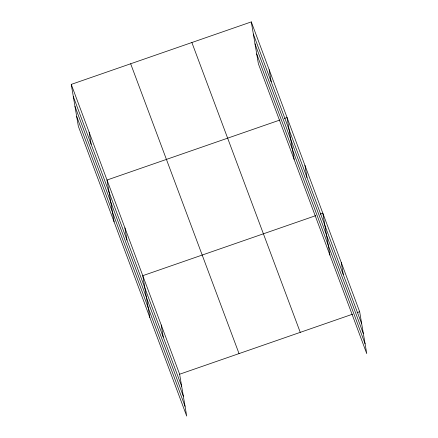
<?xml version="1.0" encoding="UTF-8"?>
<svg xmlns="http://www.w3.org/2000/svg" width="438" height="438" viewBox="0 0 438 438"><rect width="100%" height="100%" fill="white"/><g stroke="black" fill="none" stroke-linecap="round" stroke-linejoin="round"><path stroke-width="0.66" d="M71.252 84.392L179.624 374.222L186.708 416.1L78.336 126.27L71.252 84.392L251.292 21.9L359.664 311.73L366.748 353.608L258.376 63.778L251.292 21.9M279.953 120.012L107.014 180.034L114.099 221.913M284.47 118.441L287.054 117.543L294.139 159.421M315.716 215.655L142.777 275.677L149.862 317.555M320.233 214.083L322.817 213.191L329.902 255.069M179.624 374.222L352.563 314.199M357.079 312.628L359.664 311.73M253.345 34.044L361.717 323.874M255.004 43.855L363.376 333.685M256.712 53.967L365.089 343.797M191.877 42.524L300.254 332.354M130.666 63.767L239.038 353.603M73.305 96.535L181.682 386.365M74.964 106.346L183.341 396.176M76.677 116.453L185.05 406.289M341.24 262.461L343.293 274.604M304.936 165.367L306.989 177.51M269.173 69.724L271.226 81.862M161.2 324.952L163.254 337.096M124.896 227.859L126.949 240.002M89.133 132.21L91.186 144.354"/></g></svg>
